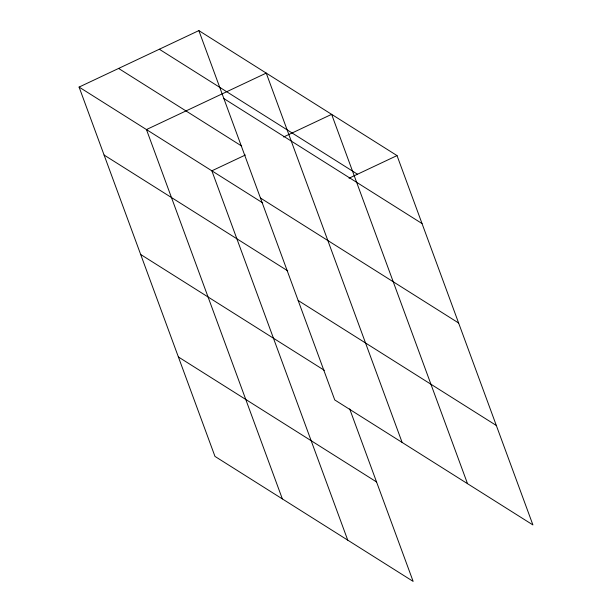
<?xml version="1.0" encoding="UTF-8"?>
<svg xmlns="http://www.w3.org/2000/svg" width="612" height="612" viewBox="0 0 612 612"><rect width="100%" height="100%" fill="white"/><g stroke="black" fill="none" stroke-linecap="round" stroke-linejoin="round"><path stroke-width="0.92" d="M349.666 408.885L413.146 581.4L214.973 456.407L79.086 87.072L198.854 30.6L397.027 155.593L532.914 524.928L334.749 399.942L198.854 30.6M245.366 155.012L211.859 170.817L347.746 540.151M283.624 136.981L331.627 114.345L467.522 483.687M349.016 178.23L397.027 155.593M159.334 49.235L357.5 174.229M223.862 98.563L422.035 223.556M118.606 68.437L241.694 146.069M260.452 198.02L458.625 323.006M79.086 87.072L262.724 202.893M104.086 155.035L287.724 270.856M298.159 300.484L496.324 425.478M140.684 254.485L324.322 370.314M178.383 356.957L376.548 481.95M402.122 442.438L266.235 73.096L146.459 129.568L282.354 498.902"/></g></svg>
